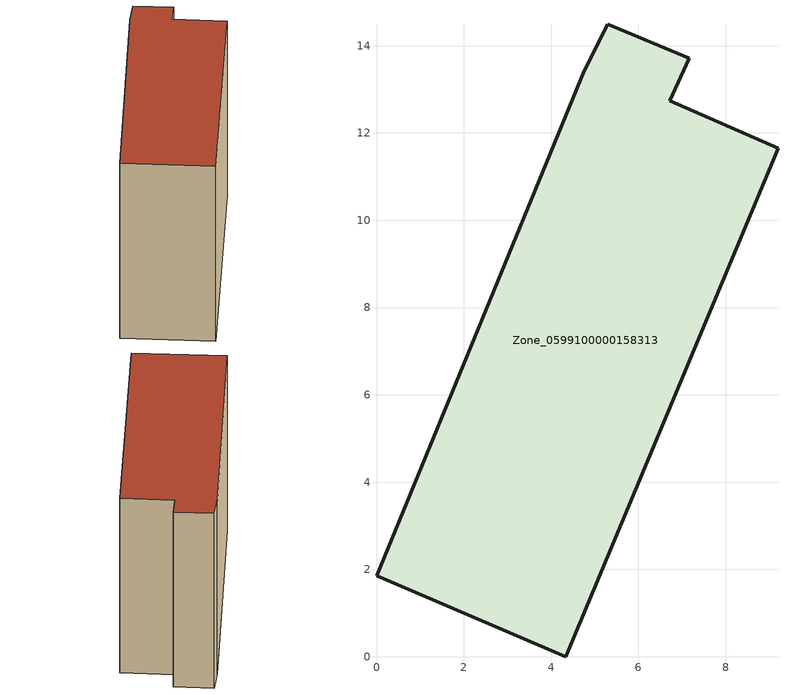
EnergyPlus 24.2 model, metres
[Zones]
Zone_0599100000158313
 floor ground (C_G): 4.76,13.43 5.3,14.49 7.16,13.71 6.72,12.74 9.2,11.65 4.34,0 0,1.85 z0
 wall outside (C_F): 6.72,12.74 7.16,13.71 5.3,14.49 4.76,13.43 0,1.85 4.34,0 9.2,11.65 6.72,12.74 z0:10.4
 roof outside (C_R): 4.34,0 9.2,11.65 6.72,12.74 7.16,13.71 5.3,14.49 4.76,13.43 0,1.85 z10.4
[BUILDING]
Pand.0599100000158313: North Axis=0; Terrain=City; Loads Convergence Tolerance Value=0.04; Temperature Convergence Tolerance Value=0.4; Solar Distribution=FullExterior; Maximum Number of Warmup Days=25; Minimum Number of Warmup Days=1
[Site:Location]
Rotterdam.The.Hague.AP_ZH_NLD Design_Conditions: Latitude=51.96; Longitude=4.45; Time Zone=1; Elevation=-4.5
[SITE:GROUNDTEMPERATURE:BUILDINGSURFACE]
18, 18, 18, 18, 18, 18, 18, 18, 18, 18, 18, 18
[MATERIAL] Thermal Absorptance=0.9; Solar Absorptance=0.7; Visible Absorptance=0.7
Name | Roughness | Thickness | Conductivity | Density | Specific Heat
G.TI.1946 | MediumSmooth | 0.15 | 1 | 540 | 1210
F.TI.1946 | Rough | 0.3 | 0.857143 | 1920 | 840
R.TI.1946 | MediumRough | 0.2 | 0.1 | 1500 | 1000
[CONSTRUCTION]
C_G: G.TI.1946
C_F: F.TI.1946
C_R: R.TI.1946
[ZONE]
Zone_0599100000158313: Type=1; Multiplier=1; Ceiling Height=Autocalculate; Volume=Autocalculate; Floor Area=autocalculate; Part of Total Floor Area=Yes
[ZONEINFILTRATION:DESIGNFLOWRATE]
Infil_Zone_0599100000158313: Zone or ZoneList or Space or SpaceList=Zone_0599100000158313; Schedule=AlwaysOn; Design Flow Rate Calculation Method=Flow/Area; Flow Rate per Floor Area=0.003; Constant Term Coefficient=1; Temperature Term Coefficient=0; Velocity Term Coefficient=0; Velocity Squared Term Coefficient=0
[HVACTEMPLATE:ZONE:IDEALLOADSAIRSYSTEM]
Zone_0599100000158313: Maximum Heating Supply Air Temperature=50; Minimum Cooling Supply Air Temperature=13; Maximum Heating Supply Air Humidity Ratio=0.0156; Minimum Cooling Supply Air Humidity Ratio=0.0077; Heating Limit=NoLimit; Cooling Limit=NoLimit; Dehumidification Control Type=ConstantSensibleHeatRatio; Cooling Sensible Heat Ratio=0.7; Dehumidification Setpoint=60; Humidification Control Type=None; Humidification Setpoint=30; Outdoor Air Method=None; Outdoor Air Flow Rate per Person=0.00944; Outdoor Air Flow Rate per Zone Floor Area=0; Outdoor Air Flow Rate per Zone=0; Demand Controlled Ventilation Type=None; Outdoor Air Economizer Type=NoEconomizer; Heat Recovery Type=None; Sensible Heat Recovery Effectiveness=0.7; Latent Heat Recovery Effectiveness=0.65
[ZONECONTROL:THERMOSTAT]
ThermostatControl_Zone_0599100000158313: Zone or ZoneList=Zone_0599100000158313; Control Type Schedule=DualSetpointControlType; Control 1=Thermostat_Zone_0599100000158313; Temperature Difference Between Cutout And Setpoint=0
[THERMOSTATSETPOINT:DUALSETPOINT]
Thermostat_Zone_0599100000158313: Heating Setpoint Temperature Schedule=HeatingSetpoint_Zone_0599100000158313; Cooling Setpoint Temperature Schedule=CoolingSetpoint_Zone_0599100000158313
[SCHEDULE:COMPACT]
HeatingSetpoint_Zone_0599100000158313: Through: 12/31, For: AllDays, Until: 24:00, 21
CoolingSetpoint_Zone_0599100000158313: Through: 12/31, For: AllDays, Until: 24:00, 24
DualSetpointControlType: Through: 12/31, For: AllDays, Until: 24:00, 4
AlwaysOn: Through: 12/31, For: AllDays, Until: 24:00, 1
